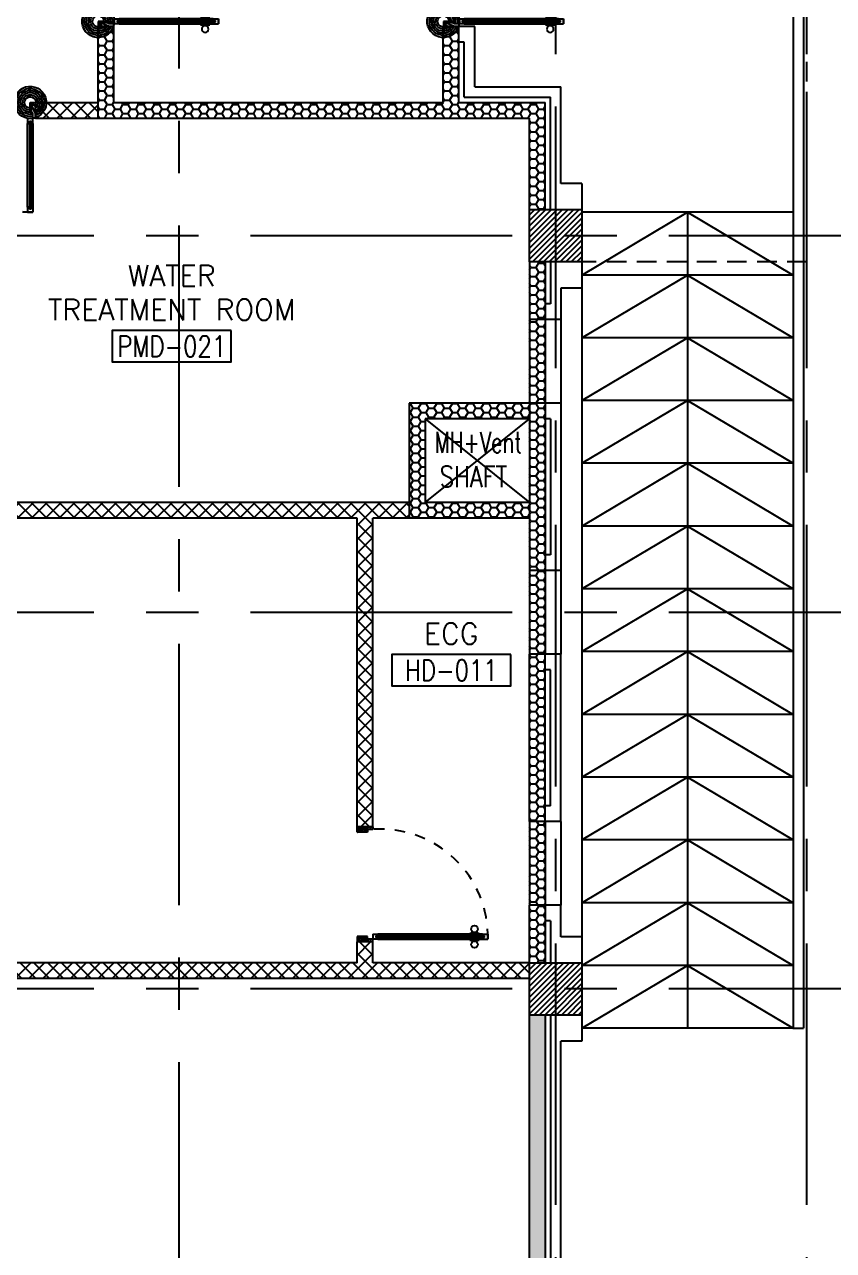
# Model space of a CAD drawing. Extents: x 417866.9 to 417960.2, y 43448 to 43538.2.
# Drawn here: x 417942.86 to 417950.59, y 43471.57 to 43483.29 of the extents above; entities that cross this region are included whole.
import ezdxf
from ezdxf.enums import TextEntityAlignment as Align

# ---------------------------------------------------------------- set-up
doc = ezdxf.new("R2010")
doc.units = 0
doc.header["$MEASUREMENT"] = 0
doc.header["$PDMODE"] = 3
doc.header["$PDSIZE"] = 0.1
for name, pattern in [('CENTERX2', [4, 2.5, -0.5, 0.5, -0.5]), ('HIDDEN', [0.375, 0.25, -0.125]), ('HIDDEN2', [0.1875, 0.125, -0.0625])]:
    doc.linetypes.add(name, pattern=pattern)
doc.layers.get('0').update_dxf_attribs({"linetype": 'CONTINUOUS'})
doc.layers.get('DEFPOINTS').update_dxf_attribs({"linetype": 'CONTINUOUS'})
for name, color, linetype in [('AX-DIM', 4, 'CONTINUOUS'), ('AXES', 11, 'CENTERX2'), ('CANOPY-LN', 3, 'CONTINUOUS'), ('COL', 2, 'CONTINUOUS'), ('DOOR', 4, 'CONTINUOUS'), ('Handrail', 4, 'CONTINUOUS'), ('HAT', 8, 'CONTINUOUS'), ('INSUL', 7, 'CONTINUOUS'), ('Ramb', 3, 'CONTINUOUS'), ('RM-BOX', 2, 'CONTINUOUS'), ('RM-NAME', 2, 'CONTINUOUS'), ('RM-NO', 2, 'CONTINUOUS'), ('SHAFT', 7, 'CONTINUOUS'), ('WALL', 2, 'CONTINUOUS'), ('WallType', 11, 'CONTINUOUS'), ('WallType2', 3, 'CONTINUOUS'), ('WIN', 5, 'CONTINUOUS')]:
    doc.layers.add(name, color=color, linetype=linetype)
doc.styles.add('ROMANS', font='ROMANS.shx', dxfattribs={"width": 0.6})
doc.dimstyles.new('STANDARD in', dxfattribs={"dimtxt": 0.2, "dimasz": 0.1, "dimexe": 0.07, "dimexo": 0.05, "dimgap": 0.1, "dimtad": 1, "dimdec": 0, "dimlfac": 1000, "dimzin": 0, "dimdsep": 46, "dimtxsty": 'ROMANS', "dimblk": 'ARCHTICK', "dimcen": 0.05, "dimdle": 0.05, "dimclrd": 4, "dimclre": 4, "dimclrt": 2, "dimadec": 0, "dimazin": 0, "dimtfac": 1, "dimtdec": 0, "dimtmove": 2, "dimatfit": 3, "dimfxl": 0, "dimtolj": 1, "dimtzin": 0, "dimarcsym": 0})
pattern_1 = [(0, (0, 0), (0.075, 0.04330127), [0.05, -0.1]), (120, (0, 0), (-0.074999999836, 0.043301270284), [0.05, -0.1]), (60, (0, 0), (1.64e-10, 0.086602540284), [-0.1, 0.05])]
pattern_2 = [(45, (0, 0), (-0.066291260736, 0.066291260736), []), (135, (0, 0), (-0.066291260736, -0.066291260736), [])]

# ---------------------------------------------------------------- blocks, each defined once
blk = doc.blocks.new('_ARCHTICK')
at = {"color": 0, "linetype": 'ByBlock', "const_width": 0.15}
blk.add_lwpolyline([(-0.5, -0.5), (0.5, 0.5)], dxfattribs=at)
blk = doc.blocks.new('*D142')
at = {"layer": 'AX-DIM', "color": 4, "lineweight": -2}
for p, q in [((417948.237, 43525.944), (417958.889, 43525.944)), ((417958.819, 43525.994), (417958.819, 43466.574)), ((417948.237, 43466.624), (417958.889, 43466.624))]:
    blk.add_line(p, q, dxfattribs=at)
at = {"layer": 'DEFPOINTS', "color": 0}
for p in [(417948.187, 43525.944), (417948.187, 43466.624), (417958.819, 43466.624)]:
    blk.add_point(p, dxfattribs=at)
at = {"layer": 'AX-DIM', "color": 4, "lineweight": -2, "xscale": 0.1, "yscale": 0.1, "zscale": 0.1}
for p, rotation in [((417958.819, 43525.944), 90), ((417958.819, 43466.624), 270)]:
    blk.add_blockref('_ARCHTICK', p, dxfattribs=dict(at, rotation=rotation))
at = {"layer": 'AX-DIM', "color": 2, "insert": (417958.619, 43496.284), "char_height": 0.2, "attachment_point": 5, "rotation": 90, "style": 'ROMANS'}
blk.add_mtext('\\A1;59320', dxfattribs=at)
blk = doc.blocks.new('RM1')
at = {"layer": 'RM-BOX'}
blk.add_lwpolyline([(570, -200), (-570, -200), (-570, -500), (570, -500)], close=True, dxfattribs=at)
at = {"layer": 'RM-NAME', "style": 'ROMANS'}
for tag, p in [('ROOMNAME1', (0, 324)), ('ROOMNAME2', (0, 0))]:
    blk.add_attdef(tag, text='', height=200, dxfattribs=at).set_placement(p, align=Align.MIDDLE)
at = {"layer": 'RM-NO', "style": 'ROMANS', "width": 0.8}
blk.add_attdef('ROOMNO', text='', height=200, dxfattribs=at).set_placement((0, -350), align=Align.MIDDLE)
blk = doc.blocks.new('COL50')
at = {"layer": 'COL'}
blk.add_lwpolyline([(-250, 250), (-250, -250), (250, -250), (250, 250)], close=True, dxfattribs=at)
blk = doc.blocks.new('*X77')
at = {"color": 0}
for p, q in [((253129, 17874), (253615, 18361)), ((253129, 17927), (253562, 18361)), ((253129, 17980), (253509, 18361)), ((253129, 18033), (253456, 18361)), ((253129, 18086), (253403, 18361)), ((253129, 18139), (253350, 18361)), ((253129, 18192), (253297, 18361)), ((253129, 18245), (253244, 18361)), ((253129, 18298), (253191, 18361)), ((253129, 18351), (253138, 18361)), ((253168, 17861), (253629, 18321)), ((253221, 17861), (253629, 18268)), ((253275, 17861), (253629, 18215)), ((253328, 17861), (253629, 18162)), ((253381, 17861), (253629, 18109)), ((253434, 17861), (253629, 18056)), ((253487, 17861), (253629, 18003)), ((253540, 17861), (253629, 17950)), ((253593, 17861), (253629, 17897))]:
    blk.add_line(p, q, dxfattribs=at)
blk = doc.blocks.new('*X62')
at = {"color": 0}
for p, q in [((253129, 25087), (253603, 25561)), ((253129, 25140), (253550, 25561)), ((253129, 25193), (253497, 25561)), ((253129, 25246), (253444, 25561)), ((253129, 25299), (253391, 25561)), ((253129, 25352), (253338, 25561)), ((253129, 25405), (253285, 25561)), ((253129, 25458), (253232, 25561)), ((253129, 25511), (253179, 25561)), ((253156, 25061), (253629, 25534)), ((253209, 25061), (253629, 25481)), ((253262, 25061), (253629, 25428)), ((253315, 25061), (253629, 25374)), ((253368, 25061), (253629, 25321)), ((253421, 25061), (253629, 25268)), ((253474, 25061), (253629, 25215)), ((253527, 25061), (253629, 25162)), ((253580, 25061), (253629, 25109))]:
    blk.add_line(p, q, dxfattribs=at)
blk = doc.blocks.new('A$C010A25D0')
at = {"layer": 'DOOR', "color": 0, "linetype": 'ByBlock'}
for p, q in [((0, 2031), (0, 1981)), ((0, 1981), (0, 2031)), ((50, 2031), (0, 2031)), ((30, 2014), (30, 1998)), ((50, 2014), (30, 2014)), ((50, 1998), (30, 1998)), ((50, 2031), (50, 2014)), ((50, 1998), (50, 1981)), ((83, 2031), (83, 2038)), ((173, 2038), (83, 2038)), ((95, 2038), (95, 2047)), ((95, 2047), (160, 2047)), ((95, 2038), (160, 2038)), ((160, 2038), (160, 2047)), ((173, 2031), (173, 2038)), ((950, 2014), (950, 2031)), ((950, 2031), (1000, 2031)), ((970, 2014), (950, 2014)), ((950, 1981), (950, 1998)), ((950, 1998), (970, 1998)), ((970, 1998), (970, 2014)), ((1000, 2056), (1000, 2031)), ((1000, 2056), (1150, 2056)), ((1000, 1981), (1000, 2031)), ((1000, 2031), (1050, 2031)), ((1050, 2031), (1050, 2006)), ((1050, 2006), (1150, 2006)), ((1150, 2006), (1150, 2056)), ((50, 1981), (0, 1981)), ((83, 1981), (83, 1974)), ((173, 1974), (83, 1974)), ((95, 1974), (95, 1965)), ((95, 1974), (160, 1974)), ((95, 1965), (160, 1965)), ((160, 1974), (160, 1965)), ((173, 1981), (173, 1974)), ((1000, 1981), (950, 1981)), ((50, 131), (0, 131)), ((0, 131), (0, 81)), ((0, 81), (0, 131)), ((50, 114), (50, 131)), ((173, 138), (83, 138)), ((83, 131), (83, 138)), ((95, 147), (160, 147)), ((95, 138), (95, 147)), ((95, 138), (160, 138)), ((160, 138), (160, 147)), ((173, 131), (173, 138)), ((1000, 131), (950, 131)), ((950, 131), (950, 114)), ((1000, 131), (1000, 81)), ((50, 81), (0, 81)), ((50, 114), (30, 114)), ((30, 98), (30, 114)), ((50, 98), (30, 98)), ((50, 81), (50, 98)), ((83, 81), (83, 74)), ((173, 74), (83, 74)), ((95, 74), (160, 74)), ((95, 74), (95, 65)), ((95, 65), (160, 65)), ((160, 74), (160, 65)), ((173, 81), (173, 74)), ((950, 114), (970, 114)), ((970, 98), (950, 98)), ((950, 98), (950, 81)), ((950, 81), (1000, 81)), ((970, 114), (970, 98)), ((1000, 56), (1000, 81)), ((1000, 81), (1050, 81)), ((1000, 56), (1150, 56)), ((1050, 81), (1050, 106)), ((1050, 106), (1150, 106)), ((1150, 106), (1150, 56))]:
    blk.add_line(p, q, dxfattribs=at)
at = {"layer": 'DOOR', "linetype": 'ByBlock'}
for p, q in [((950, 2031), (50, 2031)), ((950, 2014), (50, 2014)), ((950, 1998), (50, 1998)), ((50, 1981), (950, 1981)), ((50, 131), (950, 131)), ((950, 114), (50, 114)), ((950, 98), (50, 98)), ((950, 81), (50, 81)), ((1150, 56), (1000, 56))]:
    blk.add_line(p, q, dxfattribs=at)
at = {"layer": 'DOOR', "color": 9, "linetype": 'ByBlock'}
for p, q in [((1150, 2006), (1037, 2056)), ((1150, 2006), (1050, 2019)), ((1150, 2006), (1110, 2056)), ((1150, 106), (1037, 56)), ((1150, 106), (1050, 93)), ((1150, 106), (1110, 56))]:
    blk.add_line(p, q, dxfattribs=at)
at = {"layer": 'DOOR', "color": 0, "linetype": 'ByBlock'}
for centre in [(128, 2079), (128, 1932), (128, 179), (128, 32)]:
    blk.add_circle(centre, 32.4, dxfattribs=at)
at = {"layer": 'DOOR', "linetype": 'HIDDEN', "ltscale": 0.5}
for centre, start, end in [((951, 2006), 178.494, 272.9568), ((951, 106), 87.0432, 181.506)]:
    blk.add_arc(centre, 951, start, end, dxfattribs=at)
at = {"layer": 'DOOR', "color": 9, "linetype": 'ByBlock'}
for centre, radius, start, end in [((1150, 2006), 154, 161.1053, 166.2858), ((1150, 2006), 134, 158.1598, 169.28), ((1150, 2006), 114, 154.0838, 167.3774), ((1150, 2006), 94.4, 148.0182, 180), ((1150, 2006), 74.4, 137.7764, 180), ((1150, 2006), 54.4, 113.2074, 180), ((1150, 2006), 34.4, 90, 180), ((1150, 2006), 14.4, 90, 180), ((1150, 106), 154, 193.7142, 198.8947), ((1150, 106), 134, 190.72, 201.8402), ((1150, 106), 114, 192.6226, 205.9162), ((1150, 106), 94.4, 180, 211.9818), ((1150, 106), 74.4, 180, 222.2236), ((1150, 106), 54.4, 180, 246.7926), ((1150, 106), 34.4, 180, 270), ((1150, 106), 14.4, 180, 270)]:
    blk.add_arc(centre, radius, start, end, dxfattribs=at)
at = {"layer": 'WALL'}
blk.add_line((1000, 56), (1150, 56), dxfattribs=at)
blk = doc.blocks.new('A$C272A55A0')
at = {"layer": 'DOOR', "color": 0, "linetype": 'ByBlock'}
for p, q in [((0, 900), (0, 1050)), ((50, 1050), (0, 1050)), ((25, 950), (50, 950)), ((25, 900), (25, 950)), ((50, 950), (50, 1050)), ((1750, 950), (1750, 1050)), ((1750, 1050), (1800, 1050)), ((1775, 950), (1750, 950)), ((1775, 900), (1775, 950)), ((1800, 1050), (1800, 900)), ((0, 900), (25, 900)), ((75, 900), (25, 900)), ((25, 850), (25, 900)), ((42, 850), (25, 850)), ((58, 870), (42, 870)), ((42, 870), (42, 850)), ((58, 850), (58, 870)), ((75, 850), (58, 850)), ((75, 900), (75, 850)), ((1725, 900), (1775, 900)), ((1725, 900), (1725, 850)), ((1725, 850), (1742, 850)), ((1742, 870), (1758, 870)), ((1742, 850), (1742, 870)), ((1758, 870), (1758, 850)), ((1758, 850), (1775, 850)), ((1800, 900), (1775, 900)), ((1775, 850), (1775, 900)), ((1718, 160), (1709, 160)), ((1709, 95), (1709, 160)), ((1725, 173), (1718, 173)), ((1718, 173), (1718, 83)), ((1718, 95), (1718, 160)), ((1775, 173), (1782, 173)), ((1782, 173), (1782, 83)), ((1782, 160), (1791, 160)), ((1782, 95), (1782, 160)), ((1791, 95), (1791, 160)), ((25, 50), (42, 50)), ((25, 50), (25, 0)), ((25, 0), (75, 0)), ((75, 0), (25, 0)), ((42, 50), (42, 30)), ((42, 30), (58, 30)), ((58, 50), (75, 50)), ((58, 50), (58, 30)), ((75, 50), (75, 0)), ((1718, 95), (1709, 95)), ((1725, 83), (1718, 83)), ((1742, 50), (1725, 50)), ((1725, 50), (1725, 0)), ((1775, 0), (1725, 0)), ((1725, 0), (1775, 0)), ((1742, 50), (1742, 30)), ((1758, 30), (1742, 30)), ((1775, 50), (1758, 50)), ((1758, 50), (1758, 30)), ((1775, 83), (1782, 83)), ((1775, 50), (1775, 0)), ((1782, 95), (1791, 95))]:
    blk.add_line(p, q, dxfattribs=at)
at = {"layer": 'DOOR', "color": 9, "linetype": 'ByBlock'}
for p, q in [((50, 1050), (0, 1010)), ((50, 1050), (0, 937)), ((50, 1050), (37, 950)), ((1750, 1050), (1800, 1010)), ((1750, 1050), (1800, 937)), ((1750, 1050), (1763, 950))]:
    blk.add_line(p, q, dxfattribs=at)
at = {"layer": 'DOOR', "linetype": 'ByBlock'}
for p, q in [((25, 850), (25, 50)), ((42, 850), (42, 50)), ((58, 850), (58, 50)), ((75, 50), (75, 850)), ((1725, 50), (1725, 850)), ((1742, 850), (1742, 50)), ((1758, 850), (1758, 50)), ((1775, 850), (1775, 50))]:
    blk.add_line(p, q, dxfattribs=at)
at = {"layer": 'DOOR', "color": 0, "linetype": 'ByBlock'}
for centre in [(1676, 128), (1824, 128)]:
    blk.add_circle(centre, 32.4, dxfattribs=at)
at = {"layer": 'DOOR', "color": 9, "linetype": 'ByBlock'}
for centre, radius, start, end in [((50, 1050), 54.4, 203.2074, 270), ((50, 1050), 74.4, 227.7764, 270), ((50, 1050), 94.4, 238.0182, 270), ((50, 1050), 114, 244.0838, 257.3774), ((50, 1050), 34.4, 180, 270), ((50, 1050), 14.4, 180, 270), ((1750, 1050), 14.4, 270, 0), ((1750, 1050), 34.4, 270, 0), ((1750, 1050), 54.4, 270, 336.7926), ((1750, 1050), 74.4, 270, 312.2236), ((1750, 1050), 94.4, 270, 301.9818), ((1750, 1050), 114, 282.6226, 295.9162), ((50, 1050), 134, 248.1598, 259.28), ((50, 1050), 154, 251.1053, 256.2858), ((1750, 1050), 134, 280.72, 291.8402), ((1750, 1050), 154, 283.7142, 288.8947)]:
    blk.add_arc(centre, radius, start, end, dxfattribs=at)
at = {"layer": 'DOOR', "linetype": 'HIDDEN', "ltscale": 0.5}
for centre, start, end in [((50, 851), 268.3174, 3.2965), ((1750, 851), 176.7035, 271.6826)]:
    blk.add_arc(centre, 851, start, end, dxfattribs=at)
at = {"layer": 'WALL', "linetype": 'ByBlock'}
blk.add_line((1800, 900), (1800, 1050), dxfattribs=at)
blk = doc.blocks.new('A$C2B543BD4')
at = {"layer": 'DOOR', "color": 0, "linetype": 'ByBlock'}
for p, q in [((150, 1156), (0, 1156)), ((150, 1156), (0, 1156)), ((0, 1156), (150, 1156)), ((0, 1106), (0, 1156)), ((100, 1106), (0, 1106)), ((150, 1131), (100, 1131)), ((100, 1131), (100, 1106)), ((150, 1156), (150, 1131)), ((150, 131), (150, 81)), ((150, 131), (200, 131)), ((200, 131), (200, 114)), ((1078, 138), (1168, 138)), ((1078, 131), (1078, 138)), ((1155, 147), (1090, 147)), ((1090, 138), (1090, 147)), ((1155, 138), (1090, 138)), ((1155, 138), (1155, 147)), ((1168, 131), (1168, 138)), ((1200, 131), (1250, 131)), ((1200, 114), (1200, 131)), ((1250, 131), (1250, 81)), ((1250, 131), (1250, 81)), ((1250, 81), (1250, 131)), ((100, 106), (0, 106)), ((0, 106), (0, 56)), ((150, 56), (0, 56)), ((100, 81), (100, 106)), ((150, 81), (100, 81)), ((150, 56), (150, 81)), ((200, 81), (150, 81)), ((180, 114), (180, 98)), ((200, 114), (180, 114)), ((180, 98), (200, 98)), ((200, 98), (200, 81)), ((1078, 81), (1078, 74)), ((1078, 74), (1168, 74)), ((1155, 74), (1090, 74)), ((1090, 74), (1090, 65)), ((1155, 65), (1090, 65)), ((1155, 74), (1155, 65)), ((1168, 81), (1168, 74)), ((1200, 114), (1220, 114)), ((1200, 98), (1220, 98)), ((1200, 81), (1200, 98)), ((1200, 81), (1250, 81)), ((1220, 98), (1220, 114))]:
    blk.add_line(p, q, dxfattribs=at)
at = {"layer": 'DOOR', "color": 9, "linetype": 'ByBlock'}
for p, q in [((0, 1106), (114, 1156)), ((0, 1106), (40, 1156)), ((0, 1106), (100, 1119)), ((0, 106), (40, 56)), ((0, 106), (114, 56)), ((0, 106), (100, 93))]:
    blk.add_line(p, q, dxfattribs=at)
at = {"layer": 'DOOR', "linetype": 'ByBlock'}
for p, q in [((1200, 131), (200, 131)), ((200, 114), (1200, 114)), ((200, 98), (1200, 98)), ((200, 81), (1200, 81))]:
    blk.add_line(p, q, dxfattribs=at)
at = {"layer": 'DOOR', "color": 0, "linetype": 'ByBlock'}
for centre in [(1123, 179), (1123, 32)]:
    blk.add_circle(centre, 32.4, dxfattribs=at)
at = {"layer": 'DOOR', "color": 9, "linetype": 'ByBlock'}
for centre, radius, start, end in [((0, 1106), 34.4, 0, 90), ((0, 1106), 14.4, 0, 90), ((0, 1106), 54.4, 0, 66.7926), ((0, 1106), 74.4, 0, 42.2236), ((0, 1106), 94.4, 0, 31.9818), ((0, 1106), 134, 10.72, 21.8402), ((0, 1106), 154, 13.7142, 18.8947), ((0, 106), 14.4, 270, 0), ((0, 106), 34.4, 270, 0), ((0, 106), 54.4, 293.2074, 0), ((0, 106), 74.4, 317.7764, 0), ((0, 106), 94.4, 328.0182, 0), ((0, 106), 114, 334.0838, 347.3774), ((0, 106), 134, 338.1598, 349.28), ((0, 106), 154, 341.1053, 346.2858)]:
    blk.add_arc(centre, radius, start, end, dxfattribs=at)
at = {"layer": 'DOOR', "linetype": 'HIDDEN', "ltscale": 0.5}
blk.add_arc((223, 106), 1028, 358.6059, 94.0585, dxfattribs=at)

msp = doc.modelspace()

# ---------------------------------------------------------------- hatches: boundary and pattern name
at = {"layer": 'WallType'}
h = msp.add_hatch(dxfattribs=at)
h.set_pattern_fill('ANSI37', color=256, scale=0.75, style=0)
h.set_pattern_definition(pattern_2)
h.paths.add_polyline_path([(417943.5616, 43482.5493), (417942.9616, 43482.5493), (417942.9616, 43482.3993), (417943.5616, 43482.3993)])
h = msp.add_hatch(dxfattribs=at)
h.set_pattern_fill('ANSI37', color=256, scale=0.75, style=0)
h.set_pattern_definition(pattern_2)
h.paths.add_polyline_path([(417946.5366, 43478.7243), (417940.6366, 43478.7243), (417940.6366, 43478.5743), (417946.0366, 43478.5743), (417946.0366, 43475.6243), (417946.1866, 43475.6243), (417946.1866, 43478.5743), (417946.5366, 43478.5743)])
h = msp.add_hatch(dxfattribs=at)
h.set_pattern_fill('ANSI37', color=256, scale=0.75, style=0)
h.set_pattern_definition(pattern_2)
h.paths.add_polyline_path([(417940.4866, 43473.9743), (417939.4866, 43473.9743), (417939.4866, 43473.8243), (417940.4866, 43473.8243)])
h.paths.add_polyline_path([(417947.6866, 43474.3243), (417946.1866, 43474.3243), (417946.1866, 43474.5243), (417946.0366, 43474.5243), (417946.0366, 43474.3243), (417940.9866, 43474.3243), (417940.9866, 43474.1743), (417947.6866, 43474.1743)])
at = {"layer": 'WallType2'}
h = msp.add_hatch(dxfattribs=at)
h.set_pattern_fill('HONEY', color=256, scale=0.4, style=0)
h.set_pattern_definition(pattern_1)
h.paths.add_polyline_path([(417947.8366, 43482.5493), (417947.0116, 43482.5493), (417947.0116, 43483.2743), (417946.8616, 43483.2743), (417946.8616, 43482.5493), (417943.7116, 43482.5493), (417943.7116, 43483.2743), (417943.5616, 43483.2743), (417943.5616, 43482.3993), (417947.6866, 43482.3993), (417947.6866, 43481.5243), (417947.8366, 43481.5243)])
h = msp.add_hatch(dxfattribs=at)
h.set_pattern_fill('HONEY', color=256, scale=0.4, style=0)
h.set_pattern_definition(pattern_1)
h.paths.add_polyline_path([(417947.8366, 43481.0243), (417947.6866, 43481.0243), (417947.6866, 43480.4743), (417947.8366, 43480.4743)])
h = msp.add_hatch(dxfattribs=at)
h.set_pattern_fill('HONEY', color=256, scale=0.4, style=0)
h.set_pattern_definition(pattern_1)
h.paths.add_polyline_path([(417947.8366, 43480.4743), (417947.6866, 43480.4743), (417947.6866, 43479.6743), (417947.8366, 43479.6743)])
h = msp.add_hatch(dxfattribs=at)
h.set_pattern_fill('HONEY', color=256, scale=0.4, style=0)
h.set_pattern_definition([(0, (0, 0), (0.075, 0.04330127), [0.05, -0.1]), (120, (0, 0), (-0.074999999836, 0.043301270284), [0.05, -0.1]), (60, (0, 0), (1.64e-10, 0.086602540284), [-0.1, 0.05])])
h.paths.add_polyline_path([(417946.6866, 43479.5243), (417947.6866, 43479.5243), (417947.6866, 43479.6743), (417946.5366, 43479.6743), (417946.5366, 43478.5743), (417947.6866, 43478.5743), (417947.6866, 43478.7243), (417946.6866, 43478.7243)])
h = msp.add_hatch(dxfattribs=at)
h.set_pattern_fill('HONEY', color=256, scale=0.4, style=0)
h.set_pattern_definition(pattern_1)
h.paths.add_polyline_path([(417947.8366, 43479.6743), (417947.6866, 43479.6743), (417947.6866, 43478.7243), (417947.6866, 43478.0743), (417947.8366, 43478.0743)])
h = msp.add_hatch(dxfattribs=at)
h.set_pattern_fill('HONEY', color=256, scale=0.4, style=0)
h.set_pattern_definition(pattern_1)
h.paths.add_polyline_path([(417947.8366, 43478.0743), (417947.6866, 43478.0743), (417947.6866, 43477.2743), (417947.8366, 43477.2743)])
h = msp.add_hatch(dxfattribs=at)
h.set_pattern_fill('HONEY', color=256, scale=0.4, style=0)
h.set_pattern_definition(pattern_1)
h.paths.add_polyline_path([(417947.8366, 43477.2743), (417947.6866, 43477.2743), (417947.6866, 43475.6743), (417947.8366, 43475.6743)])
h = msp.add_hatch(dxfattribs=at)
h.set_pattern_fill('HONEY', color=256, scale=0.4, style=0)
h.set_pattern_definition(pattern_1)
h.paths.add_polyline_path([(417947.8366, 43474.8743), (417947.6866, 43474.8743), (417947.6866, 43474.3243), (417947.8366, 43474.3243)])
h.paths.add_polyline_path([(417947.8366, 43475.6743), (417947.6866, 43475.6743), (417947.6866, 43474.8743), (417947.8366, 43474.8743)])
h = msp.add_hatch(dxfattribs=at)
h.set_pattern_fill('HONEY', color=256, scale=0.4, style=0)
h.set_pattern_definition(pattern_1)
h.paths.add_polyline_path([(417947.8366, 43473.8243), (417947.6866, 43473.8243), (417947.6866, 43467.1243), (417947.8366, 43467.1243)])

# ---------------------------------------------------------------- linework, layer by layer
at = {"layer": 'AXES'}
for p, q in [((417947.9366, 43460.01), (417947.9366, 43537.5491)), ((417950.3366, 43460.01), (417950.3366, 43537.5491)), ((417944.3366, 43466.8743), (417944.3366, 43525.6943)), ((417959.5194, 43481.2743), (417889.6966, 43481.2743)), ((417959.5194, 43477.6743), (417889.6966, 43477.6743)), ((417959.5194, 43474.0743), (417889.6966, 43474.0743))]:
    msp.add_line(p, q, dxfattribs=at)
at = {"layer": 'CANOPY-LN', "linetype": 'HIDDEN2', "ltscale": 1.5}
for q in [(417950.3366, 43488.7243), (417948.1866, 43481.0243)]:
    msp.add_line((417950.3366, 43481.0243), q, dxfattribs=at)
at = {"layer": 'Handrail'}
for p, q in [((417950.2066, 43487.9954), (417950.2066, 43482.6993)), ((417950.3066, 43487.9954), (417950.3066, 43482.6993)), ((417950.2066, 43482.6993), (417950.2066, 43473.6993)), ((417950.3066, 43482.6993), (417950.3066, 43473.6993)), ((417948.1866, 43481.4993), (417948.1866, 43473.6993)), ((417950.2066, 43473.6993), (417950.3066, 43473.6993))]:
    msp.add_line(p, q, dxfattribs=at)
at = {"layer": 'INSUL'}
for p, q in [((417947.0116, 43482.5493), (417947.0116, 43483.2743)), ((417947.0616, 43483.1243), (417947.0116, 43483.1243)), ((417947.0616, 43482.5993), (417947.0616, 43483.1243)), ((417947.0116, 43482.5493), (417947.8366, 43482.5493)), ((417947.0616, 43482.5993), (417947.8866, 43482.5993)), ((417947.8366, 43481.5243), (417947.8366, 43482.5493)), ((417947.8866, 43481.5243), (417947.8866, 43482.5993)), ((417947.8366, 43481.0243), (417947.8366, 43480.4743)), ((417947.8866, 43481.0243), (417947.8866, 43480.6243)), ((417947.8866, 43480.6243), (417947.8366, 43480.6243)), ((417947.8366, 43479.6743), (417947.8366, 43478.0743)), ((417947.8866, 43479.5243), (417947.8366, 43479.5243)), ((417947.8866, 43479.5243), (417947.8866, 43478.2243)), ((417947.8866, 43478.2243), (417947.8366, 43478.2243)), ((417947.8366, 43475.6743), (417947.8366, 43477.2743)), ((417947.8866, 43477.1243), (417947.8366, 43477.1243)), ((417947.8866, 43475.8243), (417947.8866, 43477.1243)), ((417947.8866, 43475.8243), (417947.8366, 43475.8243)), ((417947.8366, 43474.8743), (417947.8366, 43474.3243)), ((417947.8866, 43474.7243), (417947.8366, 43474.7243)), ((417947.8866, 43474.7243), (417947.8866, 43474.3243)), ((417947.8366, 43473.8243), (417947.8366, 43467.1243)), ((417947.8866, 43473.8243), (417947.8866, 43467.1243))]:
    msp.add_line(p, q, dxfattribs=at)
at = {"layer": 'Ramb'}
for p, q in [((417950.2066, 43481.4993), (417948.1866, 43481.4993)), ((417948.1866, 43480.8993), (417949.1966, 43481.4993)), ((417949.1966, 43481.4993), (417949.1966, 43473.6993)), ((417949.1966, 43481.4993), (417950.2066, 43480.8993)), ((417950.2066, 43480.8993), (417948.1866, 43480.8993)), ((417948.1866, 43480.2993), (417949.1966, 43480.8993)), ((417949.1966, 43480.8993), (417950.2066, 43480.2993)), ((417950.2066, 43480.2993), (417948.1866, 43480.2993)), ((417948.1866, 43479.6993), (417949.1966, 43480.2993)), ((417949.1966, 43480.2993), (417950.2066, 43479.6993)), ((417950.2066, 43479.6993), (417948.1866, 43479.6993)), ((417948.1866, 43479.0993), (417949.1966, 43479.6993)), ((417949.1966, 43479.6993), (417950.2066, 43479.0993)), ((417950.2066, 43479.0993), (417948.1866, 43479.0993)), ((417948.1866, 43478.4993), (417949.1966, 43479.0993)), ((417949.1966, 43479.0993), (417950.2066, 43478.4993)), ((417950.2066, 43478.4993), (417948.1866, 43478.4993)), ((417948.1866, 43477.8993), (417949.1966, 43478.4993)), ((417949.1966, 43478.4993), (417950.2066, 43477.8993)), ((417950.2066, 43477.8993), (417948.1866, 43477.8993)), ((417948.1866, 43477.2993), (417949.1966, 43477.8993)), ((417949.1966, 43477.8993), (417950.2066, 43477.2993)), ((417950.2066, 43477.2993), (417948.1866, 43477.2993)), ((417948.1866, 43476.6993), (417949.1966, 43477.2993)), ((417949.1966, 43477.2993), (417950.2066, 43476.6993)), ((417950.2066, 43476.6993), (417948.1866, 43476.6993)), ((417948.1866, 43476.0993), (417949.1966, 43476.6993)), ((417949.1966, 43476.6993), (417950.2066, 43476.0993)), ((417950.2066, 43476.0993), (417948.1866, 43476.0993)), ((417948.1866, 43475.4993), (417949.1966, 43476.0993)), ((417949.1966, 43476.0993), (417950.2066, 43475.4993)), ((417950.2066, 43475.4993), (417948.1866, 43475.4993)), ((417948.1866, 43474.8993), (417949.1966, 43475.4993)), ((417949.1966, 43475.4993), (417950.2066, 43474.8993)), ((417950.2066, 43474.8993), (417948.1866, 43474.8993)), ((417948.1866, 43474.2993), (417949.1966, 43474.8993)), ((417949.1966, 43474.8993), (417950.2066, 43474.2993)), ((417950.2066, 43474.2993), (417948.1866, 43474.2993)), ((417948.1866, 43473.6993), (417949.1966, 43474.2993)), ((417949.1966, 43474.2993), (417950.2066, 43473.6993)), ((417950.2066, 43473.6993), (417948.1866, 43473.6993))]:
    msp.add_line(p, q, dxfattribs=at)
at = {"layer": 'SHAFT', "color": 7, "linetype": 'ByBlock'}
for p, q in [((417946.6866, 43478.7243), (417947.6866, 43479.5243)), ((417946.6866, 43479.5243), (417947.6866, 43478.7243))]:
    msp.add_line(p, q, dxfattribs=at)
at = {"layer": 'WALL'}
for p, q in [((417943.5616, 43482.3993), (417943.5616, 43483.2743)), ((417943.7116, 43483.2743), (417943.5616, 43483.2743)), ((417943.7116, 43482.5493), (417943.7116, 43483.2743)), ((417946.8616, 43482.5493), (417946.8616, 43483.2743)), ((417947.1616, 43483.2743), (417946.8616, 43483.2743)), ((417947.1616, 43482.6993), (417947.1616, 43483.2743)), ((417947.1616, 43482.6993), (417947.9866, 43482.6993)), ((417947.9866, 43481.7743), (417947.9866, 43482.6993)), ((417942.9616, 43482.5493), (417943.5616, 43482.5493)), ((417942.9616, 43482.3993), (417942.9616, 43482.5493)), ((417943.7116, 43482.5493), (417946.8616, 43482.5493)), ((417942.9616, 43482.3993), (417947.6866, 43482.3993)), ((417947.6866, 43481.5243), (417947.6866, 43482.3993)), ((417948.1866, 43481.7743), (417947.9866, 43481.7743)), ((417948.1866, 43481.7743), (417948.1866, 43480.7743)), ((417947.6866, 43481.0243), (417947.6866, 43480.4743)), ((417947.9866, 43480.7743), (417947.9866, 43480.4743)), ((417948.1866, 43480.7743), (417947.9866, 43480.7743)), ((417947.9866, 43480.4743), (417947.6866, 43480.4743)), ((417947.9866, 43479.6743), (417946.5366, 43479.6743)), ((417946.5366, 43479.6743), (417946.5366, 43478.5743)), ((417947.6866, 43479.6743), (417947.6866, 43478.7243)), ((417947.9866, 43479.6743), (417947.9866, 43478.0743)), ((417947.6866, 43479.5243), (417946.6866, 43479.5243)), ((417946.6866, 43479.5243), (417946.6866, 43478.7243)), ((417946.5366, 43478.7243), (417940.6366, 43478.7243)), ((417947.6866, 43478.7243), (417946.6866, 43478.7243)), ((417947.6866, 43478.7243), (417947.6866, 43478.0743)), ((417946.0366, 43478.5743), (417940.6366, 43478.5743)), ((417946.0366, 43475.6243), (417946.0366, 43478.5743)), ((417947.6866, 43478.5743), (417946.1866, 43478.5743)), ((417946.1866, 43475.6243), (417946.1866, 43478.5743)), ((417947.9866, 43478.0743), (417947.6866, 43478.0743)), ((417947.6866, 43475.6743), (417947.6866, 43477.2743)), ((417947.9866, 43477.2743), (417947.6866, 43477.2743)), ((417947.9866, 43475.6743), (417947.9866, 43477.2743)), ((417947.9866, 43475.6743), (417947.6866, 43475.6743)), ((417946.1866, 43475.6243), (417946.0366, 43475.6243)), ((417947.6866, 43474.3243), (417947.6866, 43474.8743)), ((417947.9866, 43474.8743), (417947.6866, 43474.8743)), ((417947.9866, 43474.5743), (417947.9866, 43474.8743)), ((417946.0366, 43474.3243), (417946.0366, 43474.5243)), ((417946.1866, 43474.5243), (417946.0366, 43474.5243)), ((417946.1866, 43474.3243), (417946.1866, 43474.5243)), ((417948.1866, 43474.5743), (417947.9866, 43474.5743)), ((417948.1866, 43474.5743), (417948.1866, 43473.5743)), ((417946.0366, 43474.3243), (417940.9866, 43474.3243)), ((417947.6866, 43474.3243), (417946.1866, 43474.3243)), ((417947.6866, 43474.1743), (417940.9866, 43474.1743)), ((417947.6866, 43467.1243), (417947.6866, 43473.8243)), ((417947.9866, 43470.5743), (417947.9866, 43473.5743)), ((417948.1866, 43473.5743), (417947.9866, 43473.5743))]:
    msp.add_line(p, q, dxfattribs=at)
at = {"layer": 'WIN'}
for p, q in [((417947.6866, 43480.4743), (417947.6866, 43479.6743)), ((417947.8366, 43480.4743), (417947.8366, 43479.6743)), ((417947.9866, 43480.4743), (417947.9866, 43479.6743)), ((417947.6866, 43478.0743), (417947.6866, 43477.2743)), ((417947.8366, 43478.0743), (417947.8366, 43477.2743)), ((417947.9866, 43478.0743), (417947.9866, 43477.2743)), ((417947.6866, 43475.6743), (417947.6866, 43474.8743)), ((417947.8366, 43475.6743), (417947.8366, 43474.8743)), ((417947.9866, 43475.6743), (417947.9866, 43474.8743))]:
    msp.add_line(p, q, dxfattribs=at)

# ---------------------------------------------------------------- block references
at = {"layer": 'COL', "xscale": -0.001000000047497451, "yscale": 0.0009999999892897904, "zscale": 0.001}
for p in [(417947.9366, 43481.2743), (417947.9366, 43474.0743)]:
    msp.add_blockref('COL50', p, dxfattribs=at)
at = {"layer": 'DOOR', "color": 0, "yscale": 0.0009999999892897904, "zscale": 0.001}
for name, p, xscale in [('A$C010A25D0', (417944.7119, 43483.2184), -0.001000000047497451), ('A$C010A25D0', (417948.0119, 43483.2184), -0.001000000047497451), ('A$C272A55A0', (417942.9616, 43481.499), -0.001000000047497451), ('A$C2B543BD4', (417946.0366, 43474.4684), 0.0009999999892897904)]:
    msp.add_blockref(name, p, dxfattribs=dict(at, xscale=xscale))
at = {"layer": 'HAT', "xscale": 0.001000000047497451, "yscale": 0.0009999999892897904, "zscale": 0.001}
for name in ['*X62', '*X77']:
    msp.add_blockref(name, (417694.5581, 43455.9633), dxfattribs=at)
for p, values in [((417944.2643, 43480.5684), {'ROOMNO': 'PMD-021', 'ROOMNAME2': 'TREATMENT ROOM', 'ROOMNAME1': 'WATER'}), ((417946.9383, 43477.4706), {'ROOMNO': 'HD-011', 'ROOMNAME2': 'ECG'})]:
    msp.add_blockref('RM1', p, dxfattribs=at).add_auto_attribs(values)

# ---------------------------------------------------------------- texts
at = {"layer": 'RM-NAME', "style": 'ROMANS'}
for s, width, p in [('MH+Vent', 0.7, (417947.1957, 43479.2988)), ('SHAFT', 0.8, (417947.149, 43478.9711))]:
    msp.add_text(s, height=0.2, dxfattribs=dict(at, width=width)).set_placement(p, align=Align.MIDDLE)

# ---------------------------------------------------------------- dimensions: what is measured, and where the dimension line sits
at = {"layer": 'AX-DIM'}
dim = msp.add_linear_dim(base=(417958.8194, 43466.6243), p1=(417948.1866, 43525.9443), p2=(417948.1866, 43466.6243), angle=270, dimstyle='STANDARD in', dxfattribs=at)
dim.commit()
dim.dimension.update_dxf_attribs({"geometry": '*D142', "text_midpoint": (417958.6194, 43496.2843)})

doc.saveas('drawing.dxf')
